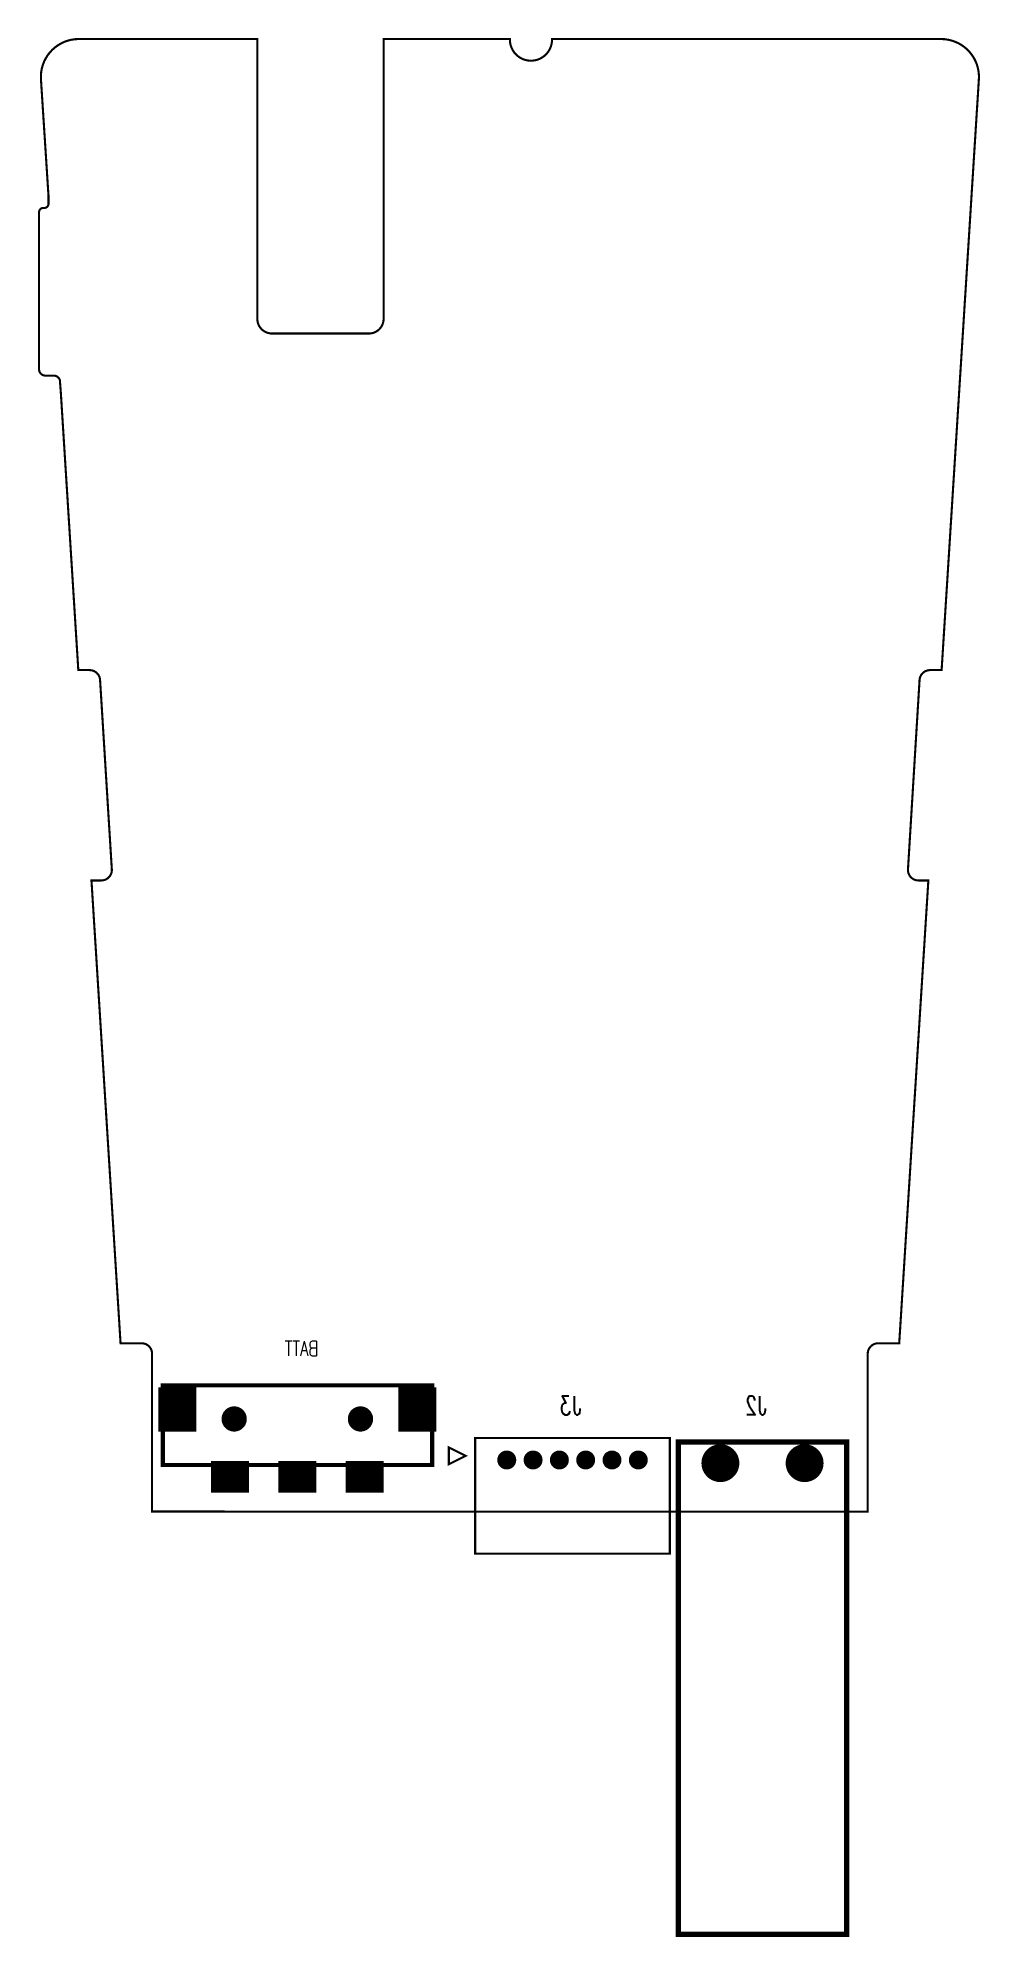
# Model space of a CAD drawing. Extents: x -4.4 to 40.3, y -20.2 to 70.1.
import ezdxf

# ---------------------------------------------------------------- set-up
doc = ezdxf.new("R2010")
doc.units = 0
for name, color, linetype in [('BOARD_OUTLINE_00', 254, 'CONTINUOUS'), ('DRIL_PLTE_THRU_02', 2, 'CONTINUOUS'), ('DRIL_SYMBOL', 254, 'CONTINUOUS'), ('PADS_BOT', 34, 'CONTINUOUS'), ('PADS_INNER', 34, 'CONTINUOUS'), ('PART_BOT_2DLINE_00', 183, 'CONTINUOUS'), ('PART_NAME_02', 254, 'CONTINUOUS')]:
    doc.layers.add(name, color=color, linetype=linetype)
doc.styles.add('W0$1', font='simplex', dxfattribs={"width": 0.75})
doc.styles.add('W0$127', font='simplex', dxfattribs={"width": 0.75})

# ---------------------------------------------------------------- blocks, each defined once
blk = doc.blocks.new('SMOOTH_0$1')
at = {"const_width": 0.05}
blk.add_lwpolyline([(-0.025, 0, 1), (0.025, 0, 1)], format="xyb", close=True, dxfattribs=at)
blk = doc.blocks.new('BOARD_1')
at = {"layer": 'BOARD_OUTLINE_00', "const_width": 0.1}
blk.add_lwpolyline([(1, -1), (35, -1.01), (35, 6.5, -0.414214), (35.5, 7), (36.496, 7), (37.88, 29), (37.411, 29, -0.432221), (36.912, 29.53), (37.462, 38.53, -0.396433), (37.961, 39), (38.51, 39), (40.28, 67.087, 0.432739), (38.483, 69), (20, 69), (20, 68.94, -0.969914), (18, 68.94), (18, 69), (12, 69), (12, 55.7, -0.414214), (11.3, 55), (6.7, 55, -0.414214), (6, 55.7), (6, 69), (-2.483, 69, 0.432739), (-4.28, 67.087), (-3.925, 61.595), (-3.92, 61.58), (-3.92, 61.17, -0.414214), (-4.12, 60.97), (-4.17, 60.97, 0.414214), (-4.37, 60.77), (-4.37, 53.3, 0.414214), (-4.07, 53), (-3.67, 53, -0.414214), (-3.37, 52.7), (-3.37, 52.633), (-3.34, 52.26), (-2.505, 39), (-1.97, 39, -0.396433), (-1.471, 38.531), (-0.913, 29.531, -0.432221), (-1.412, 29), (-1.88, 29), (-0.498, 7), (0.5, 7, -0.414214), (1, 6.5)], format="xyb", close=True, dxfattribs=at)
at = {"layer": 'BOARD_OUTLINE_00'}
for p in [(35, 6.5), (1, -1), (35, -1.01)]:
    blk.add_blockref('SMOOTH_0$1', p, dxfattribs=at)
blk = doc.blocks.new('SMOOTH_0$2')
at = {"const_width": 0.1}
blk.add_lwpolyline([(-0.05, 0, 1), (0.05, 0, 1)], format="xyb", close=True, dxfattribs=at)
blk = doc.blocks.new('PART_BODY_BOT_26')
at = {"layer": 'PART_BOT_2DLINE_00', "const_width": 0.2}
blk.add_lwpolyline([(-6.41, 1.6), (6.39, 1.6), (6.39, -2.19), (-6.41, -2.19)], close=True, dxfattribs=at)
at = {"layer": 'PART_BOT_2DLINE_00'}
for p in [(-6.41, 1.6), (6.39, 1.6), (-6.41, -2.19), (6.39, -2.19)]:
    blk.add_blockref('SMOOTH_0$2', p, dxfattribs=at)
blk = doc.blocks.new('DRIL_HOLE_0')
blk.add_lwpolyline([(0, 0, 1), (0, 0, 1)], format="xyb", close=True)
blk = doc.blocks.new('PAD_0')
blk.add_lwpolyline([(0, 0), (0, 0)])
blk = doc.blocks.new('PAD_1')
at = {"const_width": 1.5}
blk.add_lwpolyline([(-0.9, 0), (0.9, 0)], dxfattribs=at)
blk = doc.blocks.new('STK_BOT_32')
at = {"layer": 'DRIL_PLTE_THRU_02'}
blk.add_blockref('DRIL_HOLE_0', (0, 0), dxfattribs=at)
at = {"layer": 'PADS_BOT'}
blk.add_blockref('PAD_1', (0, 0), dxfattribs=at)
at = {"layer": 'PADS_INNER'}
blk.add_blockref('PAD_0', (0, 0), dxfattribs=at)
blk = doc.blocks.new('PAD_2')
at = {"const_width": 1.8}
blk.add_lwpolyline([(-1.05, 0), (1.05, 0)], dxfattribs=at)
blk = doc.blocks.new('STK_BOT_33')
at = {"layer": 'DRIL_PLTE_THRU_02'}
blk.add_blockref('DRIL_HOLE_0', (0, 0), dxfattribs=at)
at = {"layer": 'PADS_BOT', "rotation": 90}
blk.add_blockref('PAD_2', (0, 0), dxfattribs=at)
at = {"layer": 'PADS_INNER'}
blk.add_blockref('PAD_0', (0, 0), dxfattribs=at)
blk = doc.blocks.new('DRIL_SYMBOL_1$2')
at = {"layer": 'DRIL_SYMBOL', "const_width": 0.0508}
for points in [[(-0.254, 0), (0.254, 0)], [(0, -0.254), (0, 0.254)]]:
    blk.add_lwpolyline(points, dxfattribs=at)
blk = doc.blocks.new('DRIL_HOLE_1$2')
at = {"const_width": 0.6}
blk.add_lwpolyline([(-0.3, 0, 1), (0.3, 0, 1)], format="xyb", close=True, dxfattribs=at)
blk.add_blockref('DRIL_SYMBOL_1$2', (0, 0))
blk = doc.blocks.new('PAD_3')
at = {"const_width": 0.6}
blk.add_lwpolyline([(0, -0.3, 1), (0, 0.3, 1)], format="xyb", close=True, dxfattribs=at)
blk = doc.blocks.new('STK_BOT_34')
at = {"layer": 'DRIL_PLTE_THRU_02'}
blk.add_blockref('DRIL_HOLE_1$2', (0, 0), dxfattribs=at)
at = {"layer": 'PADS_BOT'}
blk.add_blockref('PAD_3', (0, 0), dxfattribs=at)
at = {"layer": 'PADS_INNER'}
blk.add_blockref('PAD_3', (0, 0), dxfattribs=at)
blk = doc.blocks.new('SYM_BOT_28')
for name, p in [('STK_BOT_33', (-5.7, 0.45)), ('STK_BOT_33', (5.7, 0.45)), ('PART_BODY_BOT_26', (0, 0)), ('STK_BOT_34', (-3, 0)), ('STK_BOT_34', (3, 0)), ('STK_BOT_32', (-3.2, -2.75)), ('STK_BOT_32', (0, -2.75)), ('STK_BOT_32', (3.2, -2.75))]:
    blk.add_blockref(name, p)
blk = doc.blocks.new('PART_BOT_86')
blk.add_blockref('SYM_BOT_28', (0, 0))
at = {"layer": 'PART_NAME_02', "style": 'W0$1', "width": 0.75}
blk.add_text('BATT', height=0.7, dxfattribs=at).set_placement((-1, 3))
blk = doc.blocks.new('PART_BODY_BOT_27')
at = {"layer": 'PART_BOT_2DLINE_00', "const_width": 0.1}
for points in [[(-1.5, -1.05), (7.75, -1.05), (7.75, 4.45), (-1.5, 4.45)], [(-1.95, -0.2), (-2.75, 0.2), (-2.75, -0.6)]]:
    blk.add_lwpolyline(points, close=True, dxfattribs=at)
at = {"layer": 'PART_BOT_2DLINE_00'}
for p in [(-1.5, 4.45), (7.75, 4.45), (-2.75, 0.2), (-2.75, -0.6), (-1.95, -0.2), (-1.5, -1.05), (7.75, -1.05)]:
    blk.add_blockref('SMOOTH_0$1', p, dxfattribs=at)
blk = doc.blocks.new('DRIL_SYMBOL_0$5')
at = {"layer": 'DRIL_SYMBOL', "const_width": 0.0508}
for points in [[(-0.254, 0), (0.254, 0)], [(0, -0.254), (0, 0.254)]]:
    blk.add_lwpolyline(points, dxfattribs=at)
blk = doc.blocks.new('DRIL_HOLE_0$5')
at = {"const_width": 0.25}
blk.add_lwpolyline([(-0.125, 0, 1), (0.125, 0, 1)], format="xyb", close=True, dxfattribs=at)
blk.add_blockref('DRIL_SYMBOL_0$5', (0, 0))
blk = doc.blocks.new('PAD_4')
at = {"const_width": 0.45}
blk.add_lwpolyline([(0, -0.225, 1), (0, 0.225, 1)], format="xyb", close=True, dxfattribs=at)
blk = doc.blocks.new('STK_BOT_35')
at = {"layer": 'DRIL_PLTE_THRU_02'}
blk.add_blockref('DRIL_HOLE_0$5', (0, 0), dxfattribs=at)
at = {"layer": 'PADS_BOT'}
blk.add_blockref('PAD_4', (0, 0), dxfattribs=at)
at = {"layer": 'PADS_INNER'}
blk.add_blockref('PAD_4', (0, 0), dxfattribs=at)
blk = doc.blocks.new('SYM_BOT_29')
for name, p in [('PART_BODY_BOT_27', (0, 0)), ('STK_BOT_35', (0, 0)), ('STK_BOT_35', (1.25, 0)), ('STK_BOT_35', (2.5, 0)), ('STK_BOT_35', (3.75, 0)), ('STK_BOT_35', (5, 0)), ('STK_BOT_35', (6.25, 0))]:
    blk.add_blockref(name, p)
blk = doc.blocks.new('PART_BOT_87')
blk.add_blockref('SYM_BOT_29', (0, 0))
at = {"layer": 'PART_NAME_02', "style": 'W0$127', "width": 0.75}
blk.add_text('J3', height=0.889, rotation=180, dxfattribs=at).set_placement((3.55, -2.15))
blk = doc.blocks.new('SMOOTH_0$254')
at = {"const_width": 0.127}
blk.add_lwpolyline([(-0.0635, 0, 1), (0.0635, 0, 1)], format="xyb", close=True, dxfattribs=at)
blk = doc.blocks.new('PART_BODY_BOT_28')
at = {"layer": 'PART_BOT_2DLINE_00', "const_width": 0.254}
blk.add_lwpolyline([(-4, -1), (4, -1), (4, 22.4), (-4, 22.4)], close=True, dxfattribs=at)
at = {"layer": 'PART_BOT_2DLINE_00'}
for p in [(-4, 22.4), (4, 22.4), (-4, -1), (4, -1)]:
    blk.add_blockref('SMOOTH_0$254', p, dxfattribs=at)
blk = doc.blocks.new('DRIL_SYMBOL_1$1')
at = {"layer": 'DRIL_SYMBOL', "const_width": 0.0508}
for points in [[(-0.254, 0), (0.254, 0)], [(0, -0.254), (0, 0.254)]]:
    blk.add_lwpolyline(points, dxfattribs=at)
blk = doc.blocks.new('DRIL_HOLE_1$1')
at = {"const_width": 0.55}
blk.add_lwpolyline([(-0.275, 0, 1), (0.275, 0, 1)], format="xyb", close=True, dxfattribs=at)
blk.add_blockref('DRIL_SYMBOL_1$1', (0, 0))
blk = doc.blocks.new('PAD_5')
at = {"const_width": 0.9}
blk.add_lwpolyline([(0, -0.45, 1), (0, 0.45, 1)], format="xyb", close=True, dxfattribs=at)
blk = doc.blocks.new('STK_BOT_37')
at = {"layer": 'DRIL_PLTE_THRU_02'}
blk.add_blockref('DRIL_HOLE_1$1', (0, 0), dxfattribs=at)
at = {"layer": 'PADS_BOT'}
blk.add_blockref('PAD_5', (0, 0), dxfattribs=at)
at = {"layer": 'PADS_INNER'}
blk.add_blockref('PAD_5', (0, 0), dxfattribs=at)
blk = doc.blocks.new('SYM_BOT_30')
for name, p in [('PART_BODY_BOT_28', (0, 0)), ('STK_BOT_37', (-2, 0)), ('STK_BOT_37', (2, 0))]:
    blk.add_blockref(name, p)
blk = doc.blocks.new('PART_BOT_88')
blk.add_blockref('SYM_BOT_30', (0, 0))
at = {"layer": 'PART_NAME_02', "style": 'W0$127', "width": 0.75}
blk.add_text('J2', height=0.889, rotation=180, dxfattribs=at).set_placement((0.2, -2.3))

msp = doc.modelspace()

# ---------------------------------------------------------------- block references
msp.add_blockref('BOARD_1', (0, 1))
at = {"xscale": -1}
msp.add_blockref('PART_BOT_86', (7.9, 4.4), dxfattribs=at)
at = {"xscale": -1, "rotation": -180}
for name, p in [('PART_BOT_87', (17.85, 2.45)), ('PART_BOT_88', (30, 2.3))]:
    msp.add_blockref(name, p, dxfattribs=at)

doc.saveas('drawing.dxf')
